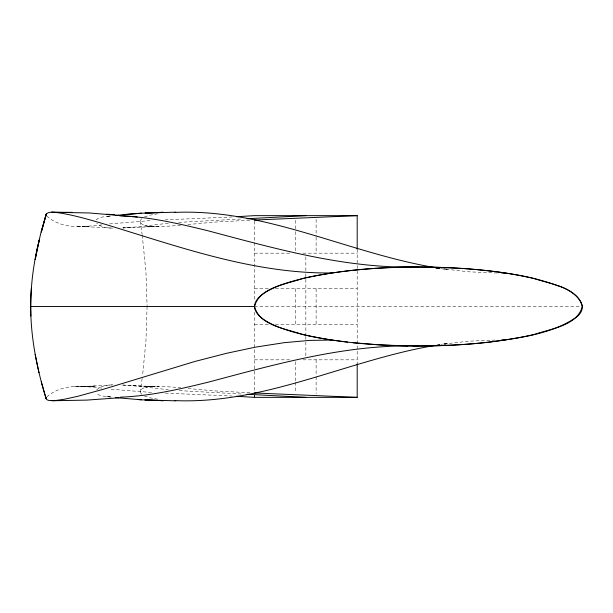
<?xml version="1.0" encoding="UTF-8"?>
<svg xmlns="http://www.w3.org/2000/svg" width="613" height="613" viewBox="0 0 613 613"><rect width="100%" height="100%" fill="white"/><g stroke="black" fill="none" stroke-linecap="round" stroke-linejoin="round"><path stroke-width="0.46" stroke-dasharray="3.06 2.3" d="M147.082 306.5L145.986 340.246L142.706 374.351M141.68 394.374C136.653 388.466 147.702 386.259 151.932 386.619C161.518 386.382 171.111 386.849 180.651 387.738M180.651 225.262C171.111 226.151 161.518 226.618 151.932 226.381C147.702 226.741 136.653 224.534 141.68 218.626M142.155 378.466L140.132 391.615M96.049 219.898C99.98 216.381 105.896 216.696 110.846 216.021L105.995 216.489L111.152 215.868M46.764 396.956C54.565 389.983 65.33 386.634 75.706 386.581M96.708 389.876C100.777 385.73 107.014 385.056 112.531 384.849M144.446 216.941L149.794 215.217L157.763 213.799M438.464 344.866L439.896 344.636M444.027 344.023L469.052 341.173L497.189 339.993M443.505 344.092L445.674 343.778L441.069 344.291M109.589 223.914L151.534 220.519M102.026 224.917L88.816 226.143L76.242 226.427M187.884 224.527L214.412 222.121L249.935 220.213M168.36 223.255L136.691 226.917L122.232 227.967M440.065 344.475L435.59 344.843M444.563 344.062L448.164 343.732L444.578 344.062M178.667 222.389L241.177 219.002M130.6 227.469L123.113 227.929L158.974 226.435L145.833 226.565L152.691 226.488M75.882 386.573L95.973 386.106L80.579 386.688L112.669 384.864M232.266 216.964L165.311 219.868M90.41 386.328L95.973 386.106M74.495 386.596L86.142 386.443M77.33 386.558L89.713 386.91L102.026 388.083M254.495 253.177L290.761 253.177M302.998 253.177L357.195 253.177M254.495 288.723L269.712 288.723M275.421 288.723L357.195 288.723M254.495 306.5L580.534 306.5M254.495 324.277L269.712 324.277M275.421 324.277L357.195 324.277M254.495 359.823L290.761 359.823M302.998 359.823L357.195 359.823M497.189 273.007L469.052 271.827L443.505 268.908M152.691 386.512L158.974 386.565L145.833 386.435L152.691 386.512L122.232 385.033M46.764 216.044C54.618 223.055 65.445 226.404 75.882 226.427L88.333 226.572L82.426 226.458L112.531 228.151M77.33 226.442L88.333 226.572M112.669 228.136C107.114 227.967 100.808 227.293 96.708 223.124M249.935 392.787L214.412 390.879L187.884 388.473M165.311 393.132L232.266 396.036M241.177 393.998L178.667 390.611M123.113 385.071L136.691 386.083L168.36 389.745M132.891 385.723L150.514 386.573M151.534 392.481L109.589 389.086M435.59 268.157L437.398 268.287M436.012 268.172L439.751 268.509M444.425 268.931L448.164 269.268L444.563 268.938M440.065 268.525L436.464 268.195L440.149 268.609M441.069 268.709L445.674 269.222L444.027 268.977M111.152 397.132C106.256 396.067 99.988 396.803 96.049 393.102M157.763 399.201L149.794 397.783L144.446 396.059M438.464 268.134L439.896 268.364M140.132 221.385L142.139 234.381M142.247 235.208L145.948 272.118L147.074 305.642M357.195 249.422L357.195 363.578M316.116 219.4L316.116 236.289M316.116 237.223L316.116 253.177M316.116 288.723L316.116 324.277M316.116 359.823L316.116 375.777M316.116 376.711L316.116 393.6M305.849 256.916L305.849 272.823M305.849 273.758L305.849 278.432M305.849 279.367L305.849 335.503M305.849 336.437L305.849 341.112M305.849 342.054L305.849 356.084M295.581 220.343L295.581 230.657M295.581 231.599L295.581 253.177M295.581 288.723L295.581 324.277M295.581 361.701L295.581 381.401M295.581 382.343L295.581 392.657M254.495 221.124L254.495 300.822M254.495 312.178L254.495 391.876M110.846 396.979L105.995 396.511L110.846 396.979"/><path stroke-width="0.92" d="M30.895 316.063C29.937 290.432 32.949 264.693 39.339 239.867L35.202 259.537L37.033 249.437M31.447 287.98C28.367 325.457 35.14 363.034 46.159 398.764L47.048 399.791L48.81 400.45L54.71 400.657L64.465 399.224L77.422 396.396L103.053 389.355L194.911 361.463L226.787 353.249L255.759 347.096L284.424 342.644L309.78 340.399L331.863 340.046L347.655 342.131M331.863 340.046C312.078 336.912 292.133 333.066 273.666 325.036C266.31 321.373 257.468 317.189 254.763 308.753C253.246 301.588 259.636 296.033 265.031 292.57C277.612 284.922 292.041 281.091 306.239 277.697C359.08 266.54 413.599 265.168 467.351 268.8C497.955 271.352 528.896 275.107 557.876 285.735C571.032 289.336 593.92 305.128 575.14 318.086C549.815 334.675 518.506 337.901 489.189 342.131C463.964 345.012 438.548 346.153 413.162 345.977M254.495 306.5C259.805 287.014 286.363 284.302 302.508 278.57C340.468 269.827 379.562 267.214 418.426 267C457.283 267.214 496.377 269.827 534.337 278.57C550.482 284.302 577.04 287.014 582.35 306.5C577.04 325.986 550.482 328.698 534.337 334.43C496.377 343.173 457.283 345.786 418.426 346C379.562 345.786 340.468 343.173 302.508 334.43C286.363 328.698 259.805 325.986 254.495 306.5L30.65 306.5M36.926 249.928L41.255 231.239L46.381 213.799C49.308 211.378 53.576 212.366 57.078 212.596C72.02 214.657 86.563 218.887 101.03 223.048C176.36 245.744 252.081 273.865 331.863 272.954M46.159 214.236L41.324 232.043L46.381 213.799L46.243 215.217M46.243 397.783L46.159 398.764L41.301 381.937M434.15 345.563C347.096 360.375 264.908 404.496 174.797 400.595M115.351 215.401L141.519 213.194L175.724 212.167M119.114 397.776L86.701 400.113L51.507 400.756M123.083 214.596L141.519 213.194M305.849 215.646L247.07 218.734M357.195 249.123L357.195 215.646L254.318 220.036M236.357 216.741L254.495 215.646L357.195 215.646M174.797 212.404C264.939 208.466 347.119 252.594 434.15 267.437M120.477 397.155C150.377 396.082 179.686 389.178 208.635 382.068C277.222 363.854 346.751 344.069 418.426 346M418.426 267C346.115 268.961 276.011 248.771 206.819 230.473C178.207 223.507 149.22 216.734 119.673 215.83M501.518 272.992L504.982 272.954M236.357 396.259L254.495 397.354L357.195 397.354L357.195 363.877M72.181 212.351L51.507 212.244L89.513 212.972L137.258 217.025M175.724 400.833L141.519 399.806L115.351 397.599M501.518 340.008L504.982 340.046M407.829 345.916L380.543 344.927L353.057 342.721M254.318 392.964L357.195 397.354M247.07 394.266L305.849 397.354M106.716 214.19L114.562 214.749M138.186 399.553L141.519 399.806M39.01 372.758L35.171 354.406M254.495 395.439L254.495 397.354M161.112 212.374L145.074 213.01L163.173 212.313L161.112 212.374M163.173 400.687L145.074 399.99L163.173 400.687"/></g></svg>
